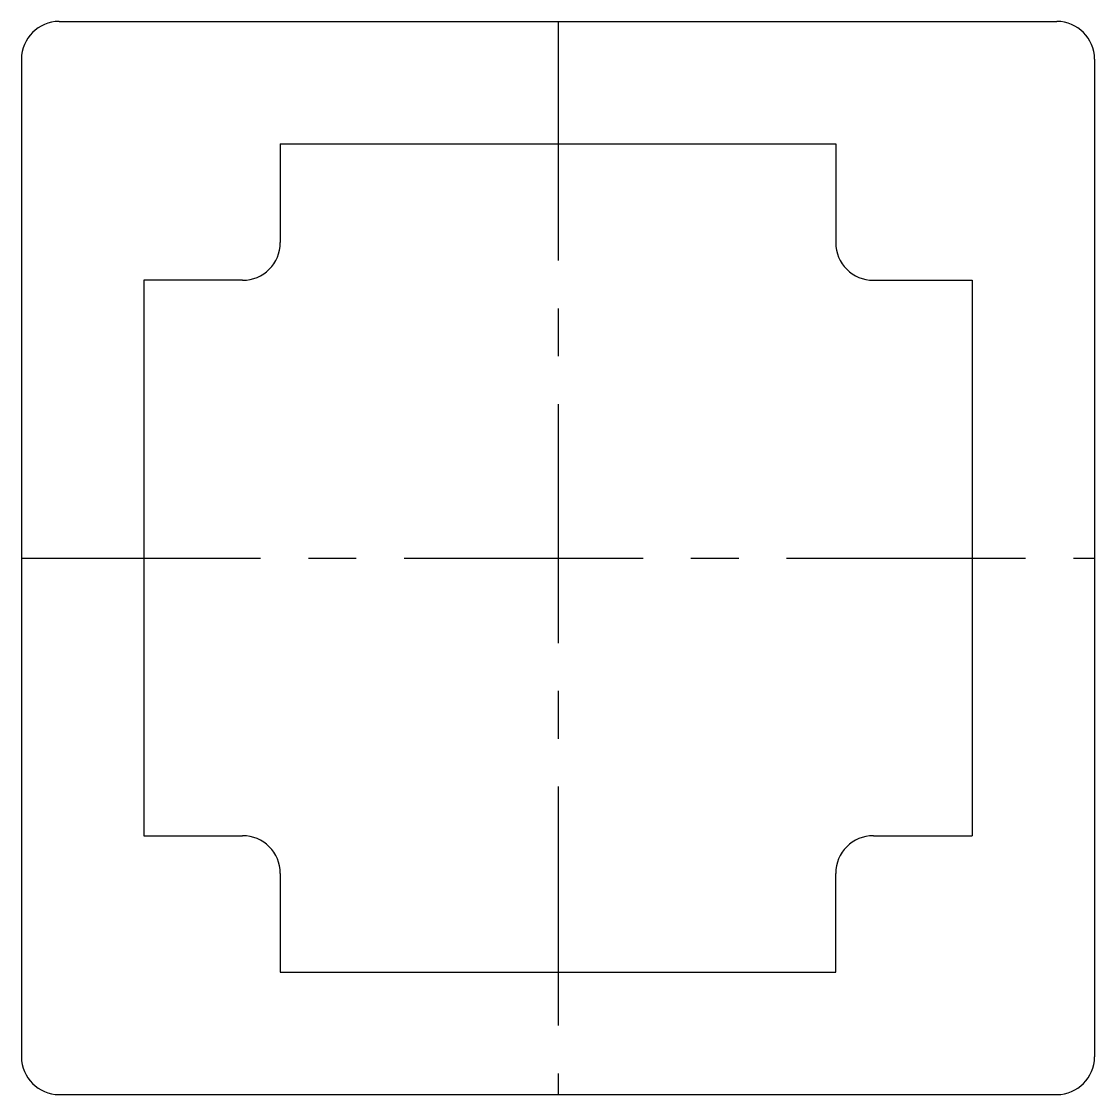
# Model space of a CAD drawing. Header units: millimetres. Extents: x -28.5 to 28.5, y -28.5 to 28.5.
import ezdxf

# ---------------------------------------------------------------- set-up
doc = ezdxf.new("R2010")
doc.units = ezdxf.units.MM
doc.linetypes.add('CENTERX2', pattern=[20.32, 12.7, -2.54, 2.54, -2.54])

msp = doc.modelspace()

# ---------------------------------------------------------------- linework, layer by layer
at = {"color": 7, "linetype": 'Continuous'}
for p, q in [((-26.5, 28.5), (26.5, 28.5)), ((-28.5, 26.5), (-28.5, -26.5)), ((28.5, 26.5), (28.5, -26.5)), ((-14.75, 22), (14.75, 22)), ((-14.75, 22), (-14.75, 16.75)), ((14.75, 22), (14.75, 16.75)), ((-22, 14.75), (-22, -14.75)), ((-16.75, 14.75), (-22, 14.75)), ((16.75, 14.75), (22, 14.75)), ((22, 14.75), (22, -14.75)), ((-22, -14.75), (-16.75, -14.75)), ((16.75, -14.75), (22, -14.75)), ((-14.75, -16.75), (-14.75, -22)), ((14.75, -22), (14.75, -16.75)), ((-14.75, -22), (14.75, -22)), ((-26.5, -28.5), (26.5, -28.5))]:
    msp.add_line(p, q, dxfattribs=at)
at = {"color": 7, "linetype": 'CENTERX2'}
for p, q in [((0, 28.5), (0, -28.5)), ((-28.5, 0), (28.5, 0))]:
    msp.add_line(p, q, dxfattribs=at)
at = {"color": 7, "linetype": 'Continuous'}
for centre, start, end in [((-26.5, 26.5), 90, 180), ((26.5, 26.5), 0, 90), ((-16.75, 16.75), 270, 0), ((16.75, 16.75), 180, 270), ((-16.75, -16.75), 0, 90), ((16.75, -16.75), 90, 180), ((-26.5, -26.5), 180, 270), ((26.5, -26.5), 270, 0)]:
    msp.add_arc(centre, 2, start, end, dxfattribs=at)

doc.saveas('drawing.dxf')
